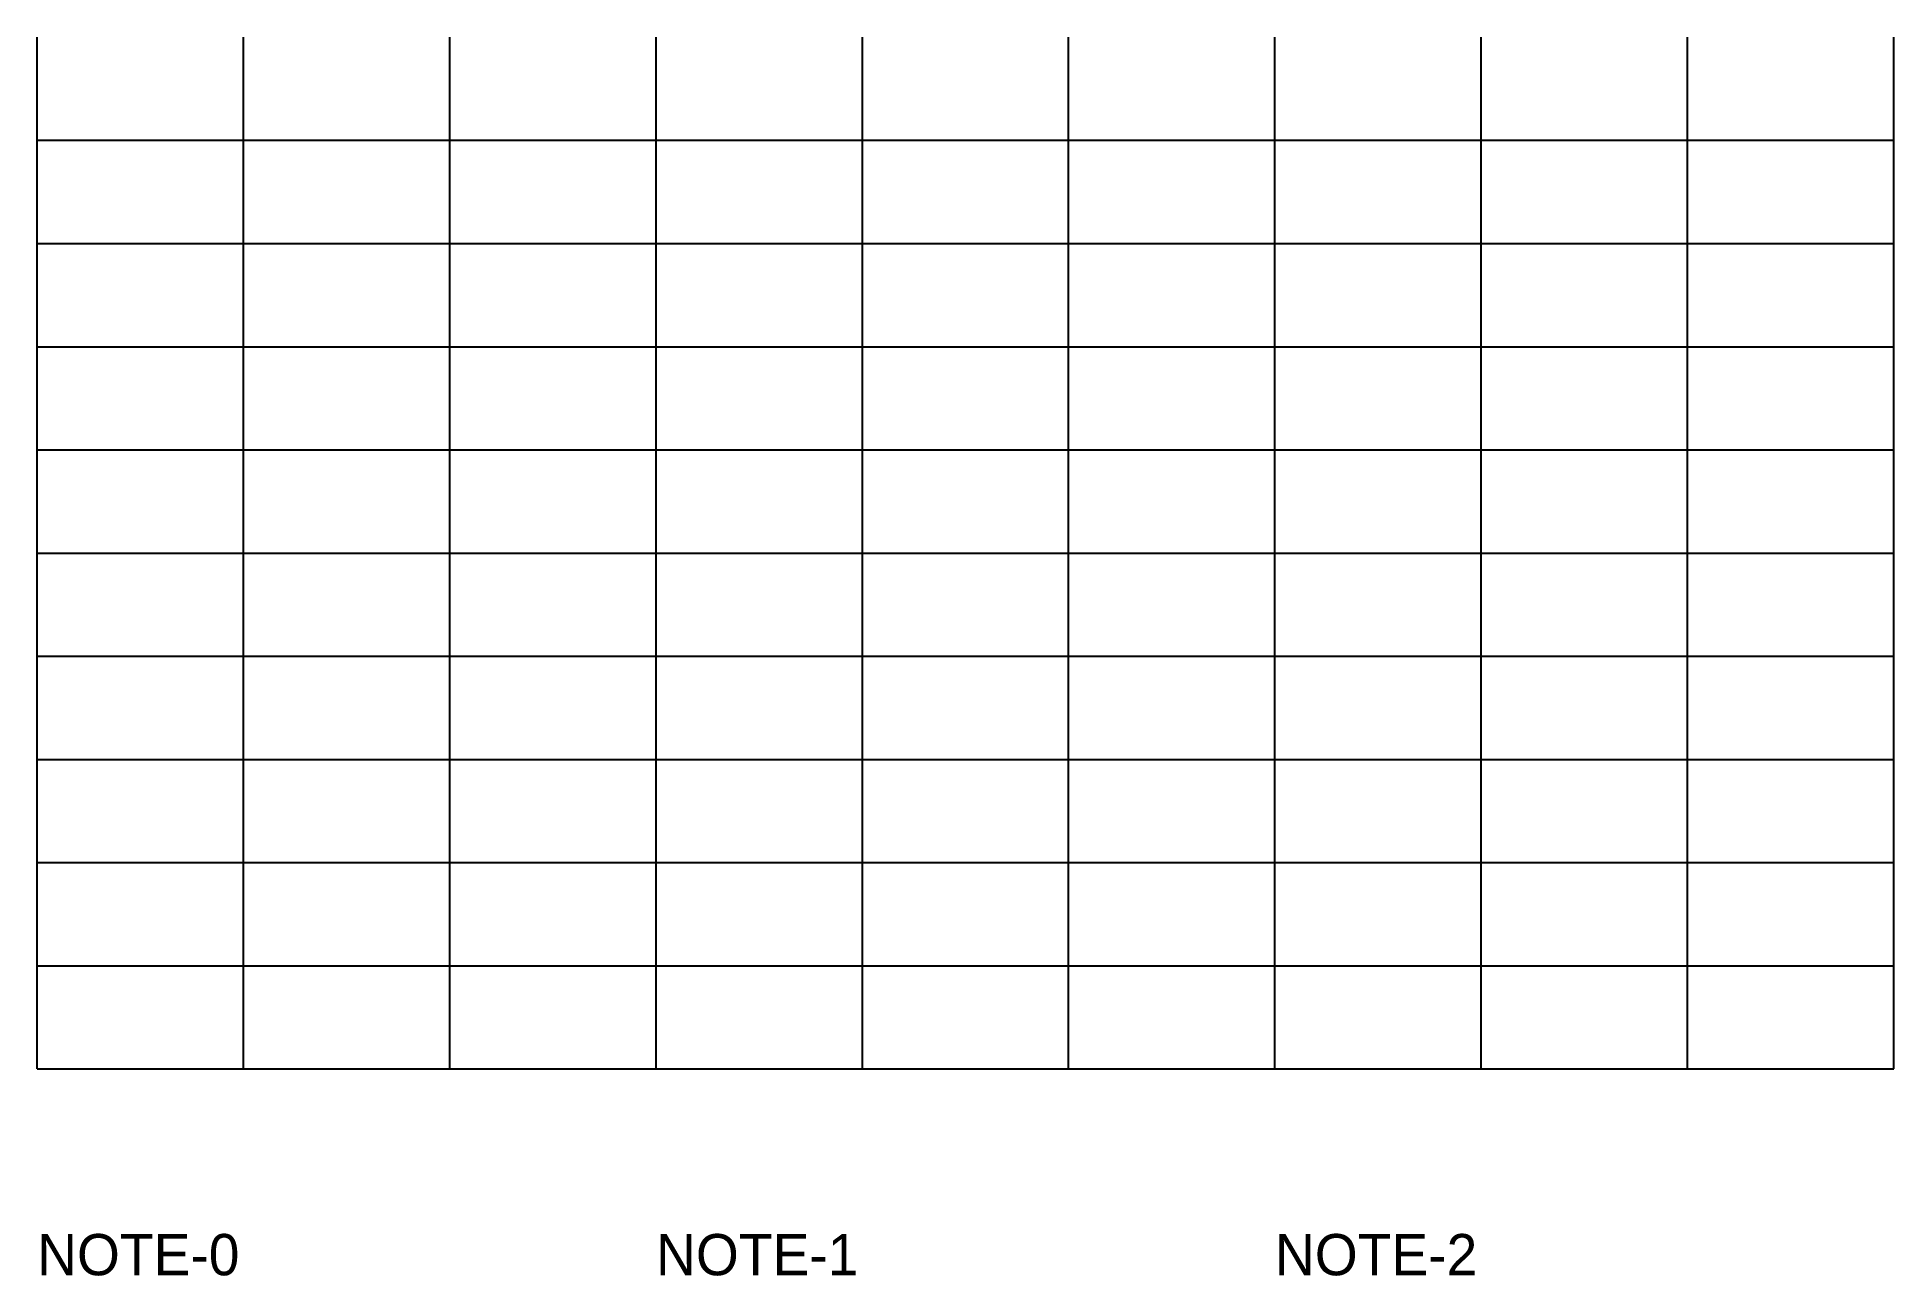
# Model space of a CAD drawing. Extents: x 0 to 90, y -10 to 50.
import ezdxf

# ---------------------------------------------------------------- set-up
doc = ezdxf.new("R2010")
doc.units = 0

msp = doc.modelspace()

# ---------------------------------------------------------------- linework, layer by layer
for p, q in [((0, 0), (0, 50)), ((10, 0), (10, 50)), ((20, 0), (20, 50)), ((30, 0), (30, 50)), ((40, 0), (40, 50)), ((50, 0), (50, 50)), ((60, 0), (60, 50)), ((70, 0), (70, 50)), ((80, 0), (80, 50)), ((90, 0), (90, 50)), ((0, 45), (90, 45)), ((0, 40), (90, 40)), ((0, 35), (90, 35)), ((0, 30), (90, 30)), ((0, 25), (90, 25)), ((0, 20), (90, 20)), ((0, 15), (90, 15)), ((0, 10), (90, 10)), ((0, 5), (90, 5)), ((0, 0), (90, 0))]:
    msp.add_line(p, q)

# ---------------------------------------------------------------- texts
for s, p in [('NOTE-0', (0, -10)), ('NOTE-1', (30, -10)), ('NOTE-2', (60, -10))]:
    msp.add_text(s, height=2).set_placement(p)

doc.saveas('drawing.dxf')
